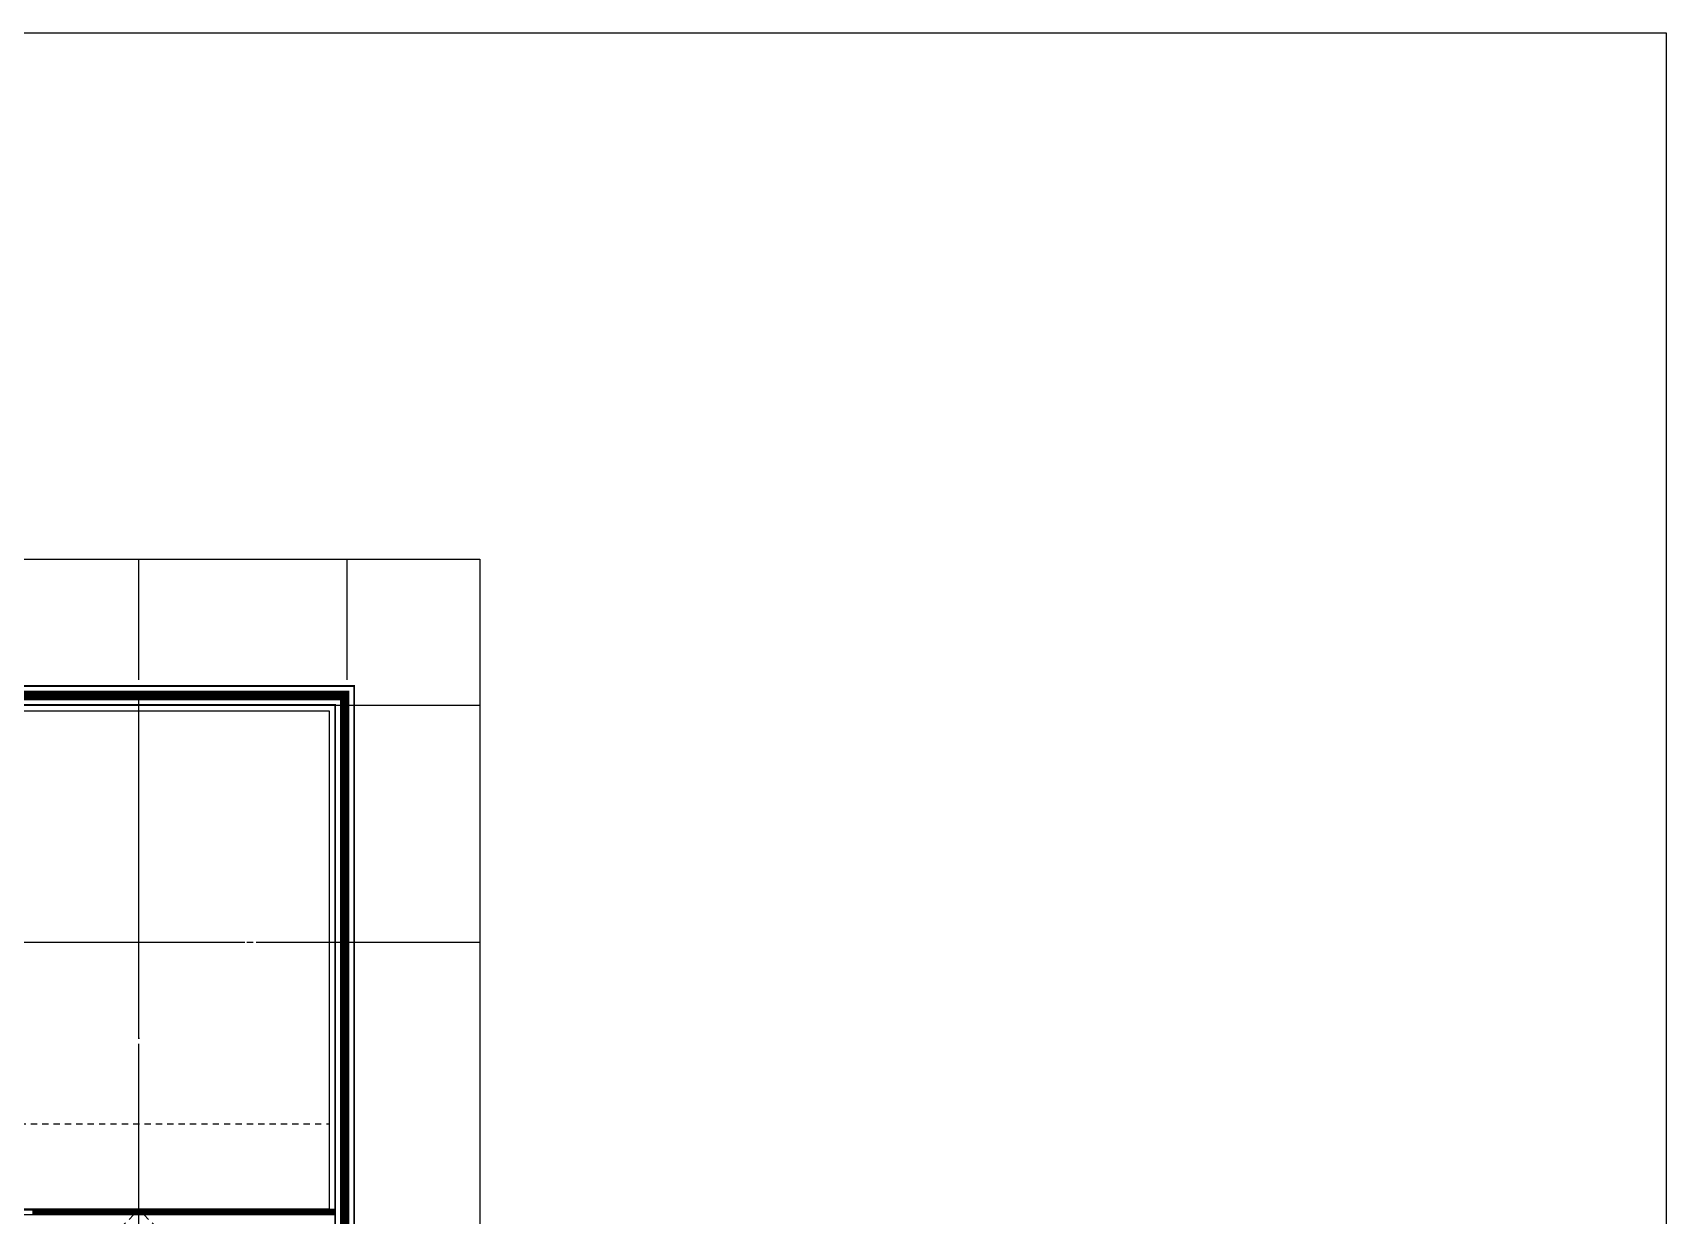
# Model space of a CAD drawing. Header units: millimetres. Extents: x -47382 to 204618, y -51045 to 127155.
# Drawn here: x 118398 to 204618, y 64749 to 127155 of the extents above; entities that cross this region are included whole.
import ezdxf

# ---------------------------------------------------------------- set-up
doc = ezdxf.new("R2010")
doc.units = ezdxf.units.MM
doc.header["$LTSCALE"] = 300
doc.header["$MEASUREMENT"] = 0
for name, pattern in [('CEN', [62, 60, -1, 0, -1]), ('DASHED', [0.75, 0.5, -0.25]), ('HID', [2, 1.1, -0.9])]:
    doc.linetypes.add(name, pattern=pattern)
doc.layers.get('0').update_dxf_attribs({"linetype": 'CONTINUOUS'})
for name, color, linetype in [('A-FLOR-PFIX', 6, 'CONTINUOUS'), ('A-ST-AXIS-CEN', 252, 'CEN'), ('AA-CJ', 4, 'HID'), ('ELE3', 4, 'CONTINUOUS'), ('ELE9', 9, 'CONTINUOUS'), ('절토옹벽', 2, 'CONTINUOUS')]:
    doc.layers.add(name, color=color, linetype=linetype)
doc.layers.add('Defpoint', color=161, linetype='CONTINUOUS', plot=False)

# ---------------------------------------------------------------- blocks, each defined once
blk = doc.blocks.new('ACT 지하2층구조평면도')
at = {"layer": 'Defpoint'}
for points in [[(0, 178200), (252000, 178200), (252000, 0), (0, 0)], [(189382, 51045), (47382, 51045), (47382, 150416), (189382, 150416)]]:
    blk.add_lwpolyline(points, close=True, dxfattribs=at)

msp = doc.modelspace()

# ---------------------------------------------------------------- linework, layer by layer
at = {"layer": 'A-FLOR-PFIX'}
for points in [[(116000, 91671), (134355, 91671), (134355, 64771), (116500, 64771), (116500, 64771)], [(116500, 91371), (134055, 91371), (134055, 65071), (116500, 65071)]]:
    msp.add_lwpolyline(points, dxfattribs=at)
at = {"layer": 'A-ST-AXIS-CEN'}
for p, q in [((124000, 0), (124000, 99371)), ((135000, 0), (135000, 99371)), ((0, 91671), (142000, 91671)), ((0, 79171), (142000, 79171))]:
    msp.add_line(p, q, dxfattribs=at)
at = {"layer": 'AA-CJ'}
for p, q in [((124000, 65071), (124000, 91371)), ((116500, 79171), (134055, 79171)), ((116500, 69571), (134055, 69571)), ((123717, 64771), (122717, 63771)), ((124283, 64771), (125283, 63771))]:
    msp.add_line(p, q, dxfattribs=at)
at = {"layer": 'Defpoint'}
for points in [[(-47382, 127155), (204618, 127155), (204618, -51045), (-47382, -51045)], [(142000, 0), (0, 0), (0, 99371), (142000, 99371)]]:
    msp.add_lwpolyline(points, close=True, dxfattribs=at)
at = {"layer": 'ELE3'}
msp.add_lwpolyline([(134355, 65071), (134355, 64771), (116500, 64771), (116500, 65071)], close=True, dxfattribs=at)
at = {"layer": 'ELE9'}
for p, q in [((116500, 65041), (134355, 65041)), ((116500, 64801), (134355, 64801)), ((118418, 64771), (118418, 65071)), ((118478, 64771), (118478, 65071)), ((118538, 64771), (118538, 65071)), ((118598, 64771), (118598, 65071)), ((118658, 64771), (118658, 65071)), ((118718, 64771), (118718, 65071)), ((118778, 64771), (118778, 65071)), ((118838, 64771), (118838, 65071)), ((118898, 64771), (118898, 65071)), ((118958, 64771), (118958, 65071)), ((119018, 64771), (119018, 65071)), ((119078, 64771), (119078, 65071)), ((119138, 64771), (119138, 65071)), ((119198, 64771), (119198, 65071)), ((119258, 64771), (119258, 65071)), ((119318, 64771), (119318, 65071)), ((119378, 64771), (119378, 65071)), ((119438, 64771), (119438, 65071)), ((119498, 64771), (119498, 65071)), ((119558, 64771), (119558, 65071)), ((119618, 64771), (119618, 65071)), ((119678, 64771), (119678, 65071)), ((119738, 64771), (119738, 65071)), ((119798, 64771), (119798, 65071)), ((119858, 64771), (119858, 65071)), ((119918, 64771), (119918, 65071)), ((119978, 64771), (119978, 65071)), ((120038, 64771), (120038, 65071)), ((120098, 64771), (120098, 65071)), ((120158, 64771), (120158, 65071)), ((120218, 64771), (120218, 65071)), ((120278, 64771), (120278, 65071)), ((120338, 64771), (120338, 65071)), ((120398, 64771), (120398, 65071)), ((120458, 64771), (120458, 65071)), ((120518, 64771), (120518, 65071)), ((120578, 64771), (120578, 65071)), ((120638, 64771), (120638, 65071)), ((120698, 64771), (120698, 65071)), ((120758, 64771), (120758, 65071)), ((120818, 64771), (120818, 65071)), ((120878, 64771), (120878, 65071)), ((120938, 64771), (120938, 65071)), ((120998, 64771), (120998, 65071)), ((121058, 64771), (121058, 65071)), ((121118, 64771), (121118, 65071)), ((121178, 64771), (121178, 65071)), ((121238, 64771), (121238, 65071)), ((121298, 64771), (121298, 65071)), ((121358, 64771), (121358, 65071)), ((121418, 64771), (121418, 65071)), ((121478, 64771), (121478, 65071)), ((121538, 64771), (121538, 65071)), ((121598, 64771), (121598, 65071)), ((121658, 64771), (121658, 65071)), ((121718, 64771), (121718, 65071)), ((121778, 64771), (121778, 65071)), ((121838, 64771), (121838, 65071)), ((121898, 64771), (121898, 65071)), ((121958, 64771), (121958, 65071)), ((122018, 64771), (122018, 65071)), ((122078, 64771), (122078, 65071)), ((122138, 64771), (122138, 65071)), ((122198, 64771), (122198, 65071)), ((122258, 64771), (122258, 65071)), ((122318, 64771), (122318, 65071)), ((122378, 64771), (122378, 65071)), ((122438, 64771), (122438, 65071)), ((122498, 64771), (122498, 65071)), ((122558, 64771), (122558, 65071)), ((122618, 64771), (122618, 65071)), ((122678, 64771), (122678, 65071)), ((122738, 64771), (122738, 65071)), ((122798, 64771), (122798, 65071)), ((122858, 64771), (122858, 65071)), ((122918, 64771), (122918, 65071)), ((122978, 64771), (122978, 65071)), ((123038, 64771), (123038, 65071)), ((123098, 64771), (123098, 65071)), ((123158, 64771), (123158, 65071)), ((123218, 64771), (123218, 65071)), ((123278, 64771), (123278, 65071)), ((123338, 64771), (123338, 65071)), ((123398, 64771), (123398, 65071)), ((123458, 64771), (123458, 65071)), ((123518, 64771), (123518, 65071)), ((123578, 64771), (123578, 65071)), ((123638, 64771), (123638, 65071)), ((123698, 64771), (123698, 65071)), ((123758, 64771), (123758, 65071)), ((123818, 64771), (123818, 65071)), ((123878, 64771), (123878, 65071)), ((123938, 64771), (123938, 65071)), ((123998, 64771), (123998, 65071)), ((123998, 64771), (123998, 64771)), ((124058, 64771), (124058, 65071)), ((124118, 64771), (124118, 65071)), ((124178, 64771), (124178, 65071)), ((124238, 64771), (124238, 65071)), ((124298, 64771), (124298, 65071)), ((124358, 64771), (124358, 65071)), ((124418, 64771), (124418, 65071)), ((124478, 64771), (124478, 65071)), ((124538, 64771), (124538, 65071)), ((124598, 64771), (124598, 65071)), ((124658, 64771), (124658, 65071)), ((124718, 64771), (124718, 65071)), ((124778, 64771), (124778, 65071)), ((124838, 64771), (124838, 65071)), ((124898, 64771), (124898, 65071)), ((124958, 64771), (124958, 65071)), ((125018, 64771), (125018, 65071)), ((125078, 64771), (125078, 65071)), ((125138, 64771), (125138, 65071)), ((125198, 64771), (125198, 65071)), ((125258, 64771), (125258, 65071)), ((125318, 64771), (125318, 65071)), ((125378, 64771), (125378, 65071)), ((125438, 64771), (125438, 65071)), ((125498, 64771), (125498, 65071)), ((125558, 64771), (125558, 65071)), ((125618, 64771), (125618, 65071)), ((125678, 64771), (125678, 65071)), ((125738, 64771), (125738, 65071)), ((125798, 64771), (125798, 65071)), ((125858, 64771), (125858, 65071)), ((125918, 64771), (125918, 65071)), ((125978, 64771), (125978, 65071)), ((126038, 64771), (126038, 65071)), ((126098, 64771), (126098, 65071)), ((126158, 64771), (126158, 65071)), ((126218, 64771), (126218, 65071)), ((126278, 64771), (126278, 65071)), ((126338, 64771), (126338, 65071)), ((126398, 64771), (126398, 65071)), ((126458, 64771), (126458, 65071)), ((126518, 64771), (126518, 65071)), ((126578, 64771), (126578, 65071)), ((126638, 64771), (126638, 65071)), ((126698, 64771), (126698, 65071)), ((126758, 64771), (126758, 65071)), ((126818, 64771), (126818, 65071)), ((126878, 64771), (126878, 65071)), ((126938, 64771), (126938, 65071)), ((126998, 64771), (126998, 65071)), ((127058, 64771), (127058, 65071)), ((127118, 64771), (127118, 65071)), ((127178, 64771), (127178, 65071)), ((127238, 64771), (127238, 65071)), ((127298, 64771), (127298, 65071)), ((127358, 64771), (127358, 65071)), ((127418, 64771), (127418, 65071)), ((127478, 64771), (127478, 65071)), ((127538, 64771), (127538, 65071)), ((127598, 64771), (127598, 65071)), ((127658, 64771), (127658, 65071)), ((127718, 64771), (127718, 65071)), ((127778, 64771), (127778, 65071)), ((127838, 64771), (127838, 65071)), ((127898, 64771), (127898, 65071)), ((127958, 64771), (127958, 65071)), ((128018, 64771), (128018, 65071)), ((128078, 64771), (128078, 65071)), ((128138, 64771), (128138, 65071)), ((128198, 64771), (128198, 65071)), ((128258, 64771), (128258, 65071)), ((128318, 64771), (128318, 65071)), ((128378, 64771), (128378, 65071)), ((128438, 64771), (128438, 65071)), ((128498, 64771), (128498, 65071)), ((128558, 64771), (128558, 65071)), ((128618, 64771), (128618, 65071)), ((128678, 64771), (128678, 65071)), ((128738, 64771), (128738, 65071)), ((128798, 64771), (128798, 65071)), ((128858, 64771), (128858, 65071)), ((128918, 64771), (128918, 65071)), ((128978, 64771), (128978, 65071)), ((129038, 64771), (129038, 65071)), ((129098, 64771), (129098, 65071)), ((129158, 64771), (129158, 65071)), ((129218, 64771), (129218, 65071)), ((129278, 64771), (129278, 65071)), ((129338, 64771), (129338, 65071)), ((129398, 64771), (129398, 65071)), ((129458, 64771), (129458, 65071)), ((129518, 64771), (129518, 65071)), ((129578, 64771), (129578, 65071)), ((129638, 64771), (129638, 65071)), ((129698, 64771), (129698, 65071)), ((129758, 64771), (129758, 65071)), ((129818, 64771), (129818, 65071)), ((129878, 64771), (129878, 65071)), ((129938, 64771), (129938, 65071)), ((129998, 64771), (129998, 65071)), ((130058, 64771), (130058, 65071)), ((130118, 64771), (130118, 65071)), ((130178, 64771), (130178, 65071)), ((130238, 64771), (130238, 65071)), ((130298, 64771), (130298, 65071)), ((130358, 64771), (130358, 65071)), ((130418, 64771), (130418, 65071)), ((130478, 64771), (130478, 65071)), ((130538, 64771), (130538, 65071)), ((130598, 64771), (130598, 65071)), ((130658, 64771), (130658, 65071)), ((130718, 64771), (130718, 65071)), ((130778, 64771), (130778, 65071)), ((130838, 64771), (130838, 65071)), ((130898, 64771), (130898, 65071)), ((130958, 64771), (130958, 65071)), ((131018, 64771), (131018, 65071)), ((131078, 64771), (131078, 65071)), ((131138, 64771), (131138, 65071)), ((131198, 64771), (131198, 65071)), ((131258, 64771), (131258, 65071)), ((131318, 64771), (131318, 65071)), ((131378, 64771), (131378, 65071)), ((131438, 64771), (131438, 65071)), ((131498, 64771), (131498, 65071)), ((131558, 64771), (131558, 65071)), ((131618, 64771), (131618, 65071)), ((131678, 64771), (131678, 65071)), ((131738, 64771), (131738, 65071)), ((131798, 64771), (131798, 65071)), ((131858, 64771), (131858, 65071)), ((131918, 64771), (131918, 65071)), ((131978, 64771), (131978, 65071)), ((132038, 64771), (132038, 65071)), ((132098, 64771), (132098, 65071)), ((132158, 64771), (132158, 65071)), ((132218, 64771), (132218, 65071)), ((132278, 64771), (132278, 65071)), ((132338, 64771), (132338, 65071)), ((132398, 64771), (132398, 65071)), ((132458, 64771), (132458, 65071)), ((132518, 64771), (132518, 65071)), ((132578, 64771), (132578, 65071)), ((132638, 64771), (132638, 65071)), ((132698, 64771), (132698, 65071)), ((132758, 64771), (132758, 65071)), ((132818, 64771), (132818, 65071)), ((132878, 64771), (132878, 65071)), ((132938, 64771), (132938, 65071)), ((132998, 64771), (132998, 65071)), ((133058, 64771), (133058, 65071)), ((133118, 64771), (133118, 65071)), ((133178, 64771), (133178, 65071)), ((133238, 64771), (133238, 65071)), ((133298, 64771), (133298, 65071)), ((133358, 64771), (133358, 65071)), ((133418, 64771), (133418, 65071)), ((133478, 64771), (133478, 65071)), ((133538, 64771), (133538, 65071)), ((133598, 64771), (133598, 65071)), ((133658, 64771), (133658, 65071)), ((133718, 64771), (133718, 65071)), ((133778, 64771), (133778, 65071)), ((133838, 64771), (133838, 65071)), ((133898, 64771), (133898, 65071)), ((133958, 64771), (133958, 65071)), ((134018, 64771), (134018, 65071)), ((134078, 64771), (134078, 65071)), ((134138, 64771), (134138, 65071)), ((134198, 64771), (134198, 65071)), ((134258, 64771), (134258, 65071)), ((134318, 64771), (134318, 65071))]:
    msp.add_line(p, q, dxfattribs=at)
at = {"layer": '절토옹벽', "color": 8, "linetype": 'ByBlock', "ltscale": 5, "const_width": 100, "flags": 128}
for points in [[(109128, 97454), (116212, 91676), (134364, 91676), (134364, 64276)], [(109760, 98229), (116568, 92676), (135364, 92676), (135364, 64276)]]:
    msp.add_lwpolyline(points, dxfattribs=at)
at = {"layer": '절토옹벽', "color": 8, "linetype": 'DASHED', "ltscale": 5, "const_width": 500, "flags": 128}
msp.add_lwpolyline([(109444, 97842), (116390, 92176), (134864, 92176), (134864, 64276)], dxfattribs=at)

# ---------------------------------------------------------------- block references
msp.add_blockref('ACT 지하2층구조평면도', (-47382, -51045))

doc.saveas('drawing.dxf')
